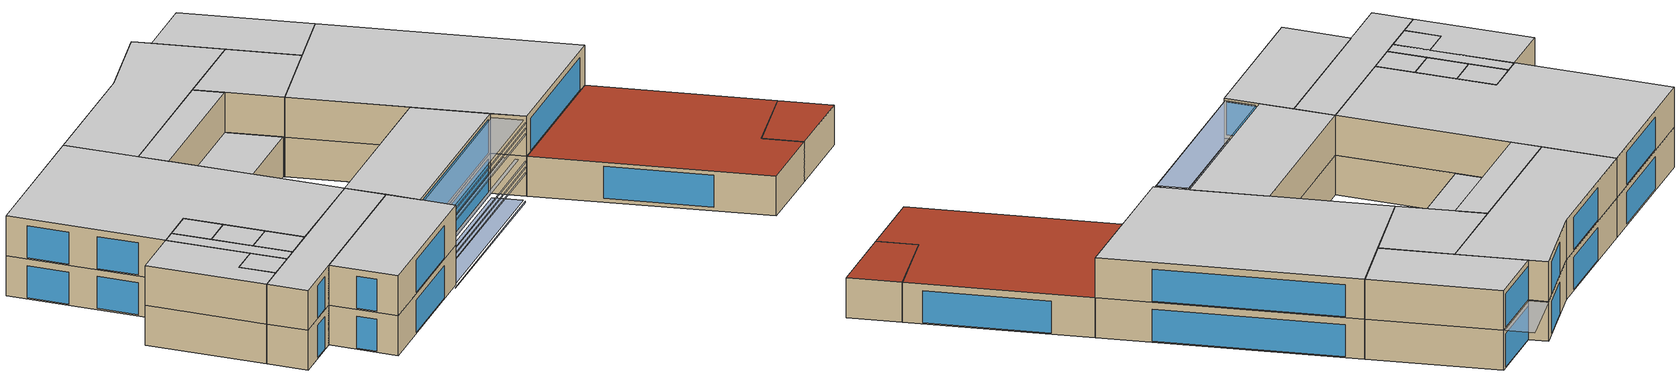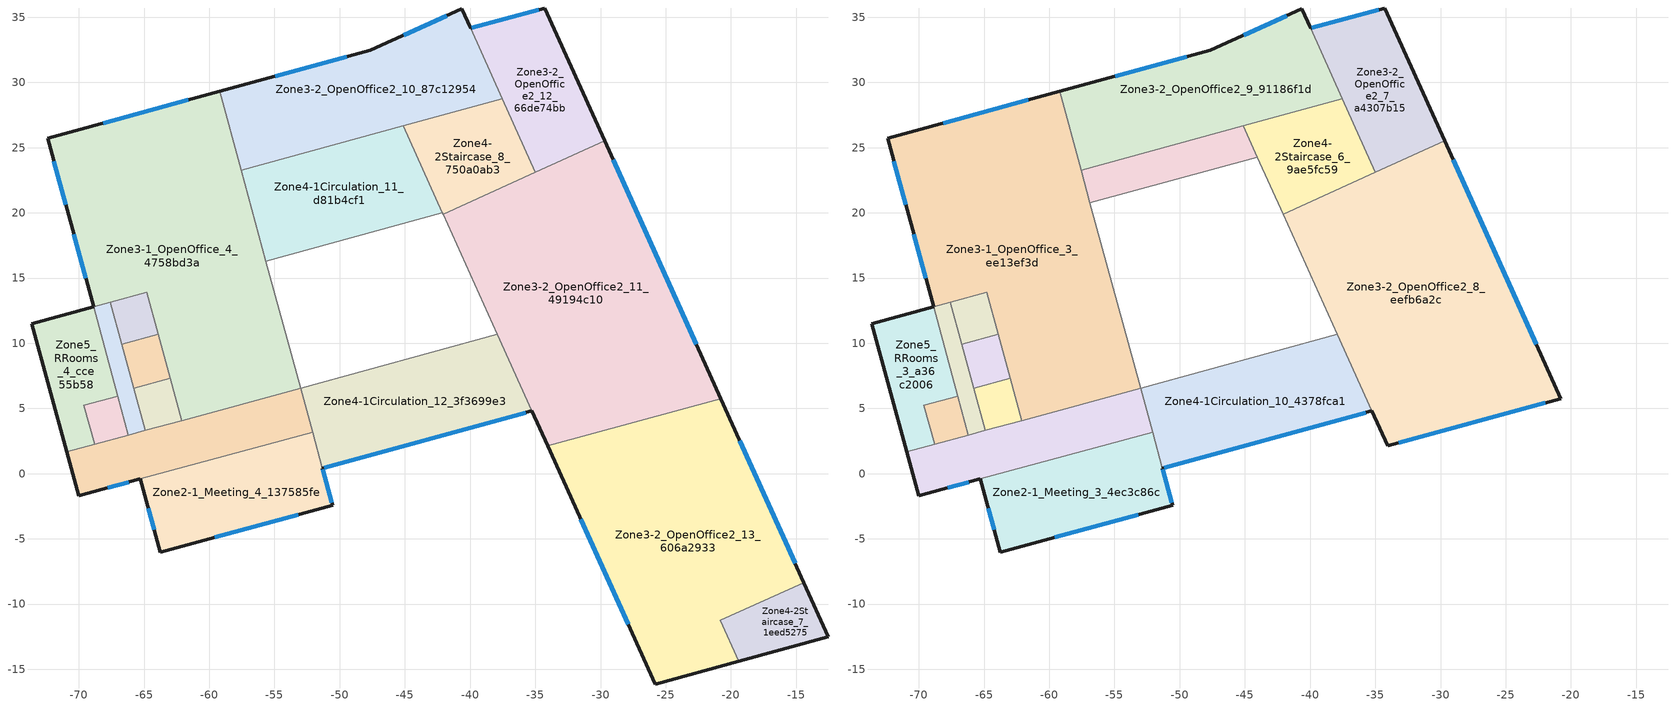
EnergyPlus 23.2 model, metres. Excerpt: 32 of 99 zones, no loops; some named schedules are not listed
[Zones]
Zone2-1_Meeting_12_11eac528
 floor to Zone2-1_Meeting_17_2f435d1c (Generic Interior Floor): -62.99,7.3 -62.11,4.08 -64.89,3.32 -65.77,6.54 z11.5
 wall to Zone7Shaft_3_0f0379c0 (Generic Interior Wall): -65.77,6.54 -64.89,3.32 z11.5:15
 wall to Zone4-1Circulation_13_9398a92f (Generic Interior Wall): -64.89,3.32 -62.11,4.08 z11.5:15
 wall to Zone3-1_OpenOffice_4_4758bd3a (Generic Interior Wall): -62.11,4.08 -62.99,7.3 z11.5:15
 wall to Zone2-1_Meeting_13_602f1bb6 (Generic Interior Wall): -62.99,7.3 -65.77,6.54 z11.5:15
Zone2-1_Meeting_13_602f1bb6
 floor to Zone2-1_Meeting_16_c299a8ed (Generic Interior Floor): -63.91,10.68 -62.99,7.3 -65.77,6.54 -66.69,9.92 z11.5
 wall to Zone7Shaft_3_0f0379c0 (Generic Interior Wall): -66.69,9.92 -65.77,6.54 z11.5:15
 wall to Zone3-1_OpenOffice_4_4758bd3a (Generic Interior Wall): -62.99,7.3 -63.91,10.68 z11.5:15
 wall to Zone2-1_Meeting_14_e0a178f6 (Generic Interior Wall): -63.91,10.68 -66.69,9.92 z11.5:15
Zone2-1_Meeting_14_e0a178f6
 floor to Zone2-1_Meeting_15_8704d9a2 (Generic Interior Floor): -64.79,13.9 -63.91,10.68 -66.69,9.92 -67.57,13.14 z11.5
 wall to Zone7Shaft_3_0f0379c0 (Generic Interior Wall): -67.57,13.14 -66.69,9.92 z11.5:15
 wall to Zone3-1_OpenOffice_4_4758bd3a (Generic Interior Wall): -63.91,10.68 -64.79,13.9 -67.57,13.14 z11.5:15
Zone2-1_Meeting_4_137585fe
 floor to Zone2-1_Meeting_5_8878eaac (Generic Interior Floor): -52.08,3.19 -50.55,-2.42 -63.74,-6.02 -65.27,-0.41 z11.5
 wall outside (Ext_W): -65.27,-0.41 -63.74,-6.02 -50.55,-2.42 -51.32,0.43 z11.5:15
 wall to Zone4-1Circulation_13_9398a92f (Generic Interior Wall): -52.08,3.19 -65.27,-0.41 z11.5:15
 wall to Zone4-1Circulation_12_3f3699e3 (Generic Interior Wall): -51.32,0.43 -52.08,3.19 z11.5:15
 window (U 0.29 SHGC 0.4 Simple Glazing Window): -59.58,-4.89 -53.17,-3.14 / -64.66,-2.65 -64.21,-4.29 z11.6:14.4; -50.6,-2.23 -51.3,0.34 z11.8:14.7
Zone3-1_OpenOffice_4_4758bd3a
 floor to Zone3-1_OpenOffice_5_e5de979f (Generic Interior Floor): -59.21,29.3 -53,6.56 -62.11,4.08 -64.79,13.9 -68.87,12.79 -72.4,25.7 z11.5
 wall outside (Ext_W): -59.21,29.3 -72.4,25.7 -68.87,12.79 z11.5:15
 wall to Zone7Shaft_3_0f0379c0 (Generic Interior Wall): -68.87,12.79 -67.57,13.14 z11.5:15
 wall to Zone4-1Circulation_13_9398a92f (Generic Interior Wall): -62.11,4.08 -53,6.56 z11.5:15
 wall to Zone1-1_Atrium_c54b7226 (Generic Interior Wall): -53,6.56 -55.66,16.3 z11.5:15
 wall to Zone4-1Circulation_11_d81b4cf1 (Generic Interior Wall): -55.66,16.3 -57.56,23.27 z11.5:15
 wall to Zone3-2_OpenOffice2_10_87c12954 (Generic Interior Wall): -57.56,23.27 -59.21,29.3 z11.5:15
 window (U 0.29 SHGC 0.4 Simple Glazing Window): -70.39,18.34 -69.48,14.99 / -71.93,23.97 -71.01,20.62 / -61.59,28.65 -68.14,26.86 z11.6:14.4
Zone3-2_OpenOffice2_10_87c12954
 floor to Zone3-2_OpenOffice2_17_81140613 (Generic Interior Floor): -40.62,35.63 -37.53,28.73 -57.56,23.27 -59.21,29.3 -47.65,32.46 z11.5
 wall outside (Ext_W): -39.96,34.15 -40.62,35.63 -47.65,32.46 -59.21,29.3 z11.5:15
 wall to Zone4-2Staircase_8_750a0ab3 (Generic Interior Wall): -45.14,26.66 -37.53,28.73 z11.5:15
 wall to Zone4-1Circulation_11_d81b4cf1 (Generic Interior Wall): -57.56,23.27 -45.14,26.66 z11.5:15
 wall to Zone3-2_OpenOffice2_12_66de74bb (Generic Interior Wall): -37.53,28.73 -39.96,34.15 z11.5:15
 window (U 0.29 SHGC 0.4 Simple Glazing Window): -49.44,31.97 -54.95,30.46 / -41.8,35.1 -45.08,33.62 z11.6:14.4
Zone3-2_OpenOffice2_11_49194c10
 floor to Zone3-2_OpenOffice2_16_15861344 (Generic Interior Floor): -29.7,25.53 -20.78,5.76 -34.06,2.14 -42.07,19.88 z11.5
 wall outside (Ext_W): -20.78,5.76 -29.7,25.53 / -35.27,4.82 -34.06,2.14 z11.5:15
 wall to Zone4-2Staircase_8_750a0ab3 (Generic Interior Wall): -35.01,23.11 -42.07,19.88 z11.5:15
 wall to Zone4-1Circulation_12_3f3699e3 (Generic Interior Wall): -37.92,10.68 -35.27,4.82 z11.5:15
 wall to Zone3-2_OpenOffice2_13_606a2933 (Generic Interior Wall): -34.06,2.14 -20.78,5.76 z11.5:15
 wall to Zone3-2_OpenOffice2_12_66de74bb (Generic Interior Wall): -29.7,25.53 -35.01,23.11 z11.5:15
 wall to Zone1-1_Atrium_c54b7226 (Generic Interior Wall): -42.07,19.88 -37.92,10.68 z11.5:15
 window (U 0.29 SHGC 0.4 Simple Glazing Window): -22.67,9.93 -29.04,24.07 z11.6:14.4
Zone3-2_OpenOffice2_12_66de74bb
 floor to Zone3-2_OpenOffice2_15_cd249c4f (Generic Interior Floor): -34.28,35.7 -29.7,25.53 -35.01,23.11 -39.96,34.15 z11.5
 wall outside (Ext_W): -29.7,25.53 -34.28,35.7 -39.96,34.15 z11.5:15
 wall to Zone4-2Staircase_8_750a0ab3 (Generic Interior Wall): -37.53,28.73 -35.01,23.11 z11.5:15
 window (U 0.29 SHGC 0.4 Simple Glazing Window): -34.73,35.58 -39.87,34.18 z11.6:14.5
Zone3-2_OpenOffice2_13_606a2933
 floor to Zone3-2_OpenOffice2_14_226cd244 (Generic Interior Floor): -20.78,5.76 -14.42,-8.37 -20.82,-11.25 -19.41,-14.38 -25.8,-16.13 -34.06,2.14 z11.5
 wall outside (Ext_W): -14.42,-8.37 -20.78,5.76 / -34.06,2.14 -25.8,-16.13 -19.41,-14.38 z11.5:15
 wall to Zone4-2Staircase_7_1eed5275 (Generic Interior Wall): -19.41,-14.38 -20.82,-11.25 -14.42,-8.37 z11.5:15
 window (U 0.29 SHGC 0.4 Simple Glazing Window): -15.08,-6.89 -19.32,2.52 z11.6:14.4; -31.51,-3.5 -27.87,-11.55 z11.85:14.65
 roof outside (Ext_R): -34.06,2.14 -25.8,-16.13 -19.41,-14.38 -20.82,-11.25 -14.42,-8.37 -20.78,5.76 z15
Zone4-1Circulation_11_d81b4cf1
 floor to Zone4-1Circulation_16_b3b6f8e8 (Generic Interior Floor): -45.14,26.66 -42.12,19.99 -55.66,16.3 -57.56,23.27 z11.5
 wall to Zone4-2Staircase_8_750a0ab3 (Generic Interior Wall): -42.12,19.99 -45.14,26.66 z11.5:15
 wall to Zone1-1_Atrium_c54b7226 (Generic Interior Wall): -55.66,16.3 -42.12,19.99 z11.5:15
 ceiling to Zone1-1_Atrium_c54b7226 (Generic Interior Ceiling): -56.88,20.77 -55.66,16.3 -42.12,19.99 -44.06,24.27 z15
Zone4-1Circulation_12_3f3699e3
 floor to Zone4-1Circulation_15_98cc804c (Generic Interior Floor): -37.92,10.68 -35.27,4.82 -51.32,0.43 -53,6.56 z11.5
 wall outside (Ext_W): -51.32,0.43 -35.27,4.82 z11.5:15
 wall to Zone4-1Circulation_13_9398a92f (Generic Interior Wall): -53,6.56 -52.08,3.19 z11.5:15
 wall to Zone1-1_Atrium_c54b7226 (Generic Interior Wall): -37.92,10.68 -53,6.56 z11.5:15
 window (U 0.29 SHGC 0.4 Simple Glazing Window): -51.18,0.47 -35.75,4.69 z11.8:14.7
Zone4-1Circulation_13_9398a92f
 floor to Zone4-1Circulation_14_fdd5790c (Generic Interior Floor): -53,6.56 -52.08,3.19 -70,-1.7 -70.92,1.67 z11.5
 wall outside (Ext_W): -70.92,1.67 -70,-1.7 -65.27,-0.41 z11.5:15
 wall to Zone8_VRF_3_1b45bc9e (Generic Interior Wall): -66.19,2.96 -68.8,2.25 z11.5:15
 wall to Zone7Shaft_3_0f0379c0 (Generic Interior Wall): -64.89,3.32 -66.19,2.96 z11.5:15
 wall to Zone5_RRooms_4_cce55b58 (Generic Interior Wall): -68.8,2.25 -70.92,1.67 z11.5:15
 window (U 0.29 SHGC 0.4 Simple Glazing Window): -67.8,-1.1 -66.16,-0.65 z11.6:14.4
Zone4-2Staircase_7_1eed5275
 floor to Zone4-2Staircase_10_9abb21ee (Generic Interior Floor): -14.42,-8.37 -12.55,-12.51 -19.41,-14.38 -20.82,-11.25 z11.5
 wall outside (Ext_W): -19.41,-14.38 -12.55,-12.51 -14.42,-8.37 z11.5:15
 roof outside (Ext_R): -20.82,-11.25 -19.41,-14.38 -12.55,-12.51 -14.42,-8.37 z15
Zone4-2Staircase_8_750a0ab3
 floor to Zone4-2Staircase_9_0d47ad28 (Generic Interior Floor): -37.53,28.73 -35.01,23.11 -42.07,19.88 -45.14,26.66 z11.5
 wall to Zone1-1_Atrium_c54b7226 (Generic Interior Wall): -42.12,19.99 -42.07,19.88 z11.5:15
Zone5_RRooms_4_cce55b58
 floor to Zone5_RRooms_5_b2661899 (Generic Interior Floor): -68.87,12.79 -67.01,5.95 -69.61,5.24 -68.8,2.25 -70.92,1.67 -73.6,11.5 z11.5
 wall outside (Ext_W): -68.87,12.79 -73.6,11.5 -70.92,1.67 z11.5:15
 wall to Zone8_VRF_3_1b45bc9e (Generic Interior Wall): -68.8,2.25 -69.61,5.24 -67.01,5.95 z11.5:15
 wall to Zone7Shaft_3_0f0379c0 (Generic Interior Wall): -67.01,5.95 -68.87,12.79 z11.5:15
Zone7Shaft_3_0f0379c0
 floor to Zone7Shaft_4_ae9415b3 (Generic Interior Floor): -67.57,13.14 -64.89,3.32 -66.19,2.96 -68.87,12.79 z11.5
 wall to Zone8_VRF_3_1b45bc9e (Generic Interior Wall): -67.01,5.95 -66.19,2.96 z11.5:15
Zone8_VRF_3_1b45bc9e
 floor to Zone8_VRF_4_81a55441 (Generic Interior Floor): -67.01,5.95 -66.19,2.96 -68.8,2.25 -69.61,5.24 z11.5
Zone2-1_Meeting_10_62fdea12
 floor to Zone2-1_Meeting_13_602f1bb6 (Generic Interior Floor): -63.91,10.68 -62.99,7.3 -65.77,6.54 -66.69,9.92 z15
 wall to Zone7Shaft_2_20b42dd2 (Generic Interior Wall): -66.69,9.92 -65.77,6.54 z15:18.5
 wall to Zone3-1_OpenOffice_3_ee13ef3d (Generic Interior Wall): -62.99,7.3 -63.91,10.68 z15:18.5
 wall to Zone2-1_Meeting_11_4eada07b (Generic Interior Wall): -65.77,6.54 -62.99,7.3 z15:18.5
 wall to Zone2-1_Meeting_9_f5da9150 (Generic Interior Wall): -63.91,10.68 -66.69,9.92 z15:18.5
 ceiling to Zone2-1_Meeting_7_fc00ce80 (Generic Interior Ceiling): -66.69,9.92 -65.77,6.54 -62.99,7.3 -63.91,10.68 z18.5
Zone2-1_Meeting_11_4eada07b
 floor to Zone2-1_Meeting_12_11eac528 (Generic Interior Floor): -62.99,7.3 -62.11,4.08 -64.89,3.32 -65.77,6.54 z15
 wall to Zone7Shaft_2_20b42dd2 (Generic Interior Wall): -65.77,6.54 -64.89,3.32 z15:18.5
 wall to Zone4-1Circulation_9_a3df37cf (Generic Interior Wall): -64.89,3.32 -62.11,4.08 z15:18.5
 wall to Zone3-1_OpenOffice_3_ee13ef3d (Generic Interior Wall): -62.11,4.08 -62.99,7.3 z15:18.5
 ceiling to Zone2-1_Meeting_6_1a28b3da (Generic Interior Ceiling): -65.77,6.54 -64.89,3.32 -62.11,4.08 -62.99,7.3 z18.5
Zone2-1_Meeting_3_4ec3c86c
 floor to Zone2-1_Meeting_4_137585fe (Generic Interior Floor): -52.08,3.19 -50.55,-2.42 -63.74,-6.02 -65.27,-0.41 z15
 wall outside (Ext_W): -65.27,-0.41 -63.74,-6.02 -50.55,-2.42 -51.32,0.43 z15:18.5
 wall to Zone4-1Circulation_10_4378fca1 (Generic Interior Wall): -51.32,0.43 -52.08,3.19 z15:18.5
 wall to Zone4-1Circulation_9_a3df37cf (Generic Interior Wall): -52.08,3.19 -65.27,-0.41 z15:18.5
 window (U 0.29 SHGC 0.4 Simple Glazing Window): -59.58,-4.89 -53.17,-3.14 / -64.66,-2.65 -64.21,-4.29 z15.1:17.9; -50.6,-2.23 -51.3,0.34 z15.3:18.2
 ceiling to Zone2-1_Meeting_2_e62077d3 (Generic Interior Ceiling): -65.27,-0.41 -63.74,-6.02 -50.55,-2.42 -52.08,3.19 z18.5
Zone2-1_Meeting_9_f5da9150
 floor to Zone2-1_Meeting_14_e0a178f6 (Generic Interior Floor): -64.79,13.9 -63.91,10.68 -66.69,9.92 -67.57,13.14 z15
 wall to Zone7Shaft_2_20b42dd2 (Generic Interior Wall): -67.57,13.14 -66.69,9.92 z15:18.5
 wall to Zone3-1_OpenOffice_3_ee13ef3d (Generic Interior Wall): -63.91,10.68 -64.79,13.9 -67.57,13.14 z15:18.5
 ceiling to Zone2-1_Meeting_8_9266dd10 (Generic Interior Ceiling): -67.57,13.14 -66.69,9.92 -63.91,10.68 -64.79,13.9 z18.5
Zone3-1_OpenOffice_3_ee13ef3d
 floor to Zone3-1_OpenOffice_4_4758bd3a (Generic Interior Floor): -59.21,29.3 -53,6.56 -62.11,4.08 -64.79,13.9 -68.87,12.79 -72.4,25.7 z15
 wall outside (Ext_W): -59.21,29.3 -72.4,25.7 -68.87,12.79 z15:18.5
 wall to Zone7Shaft_2_20b42dd2 (Generic Interior Wall): -68.87,12.79 -67.57,13.14 z15:18.5
 wall to Zone4-1Circulation_9_a3df37cf (Generic Interior Wall): -62.11,4.08 -53,6.56 z15:18.5
 wall to Zone1-1_Atrium_c54b7226 (Generic Interior Wall): -53,6.56 -56.88,20.77 z15:18.5
 wall to Zone4-1Circulation_8_57977678 (Generic Interior Wall): -56.88,20.77 -57.56,23.27 z15:18.5
 wall to Zone3-2_OpenOffice2_9_91186f1d (Generic Interior Wall): -57.56,23.27 -59.21,29.3 z15:18.5
 window (U 0.29 SHGC 0.4 Simple Glazing Window): -70.39,18.34 -69.48,14.99 / -71.93,23.97 -71.01,20.62 / -61.59,28.65 -68.14,26.86 z15.1:17.9
 ceiling to Zone3-1_OpenOffice_2_898fe1b7 (Generic Interior Ceiling): -72.4,25.7 -68.87,12.79 -64.79,13.9 -62.11,4.08 -53,6.56 -59.21,29.3 z18.5
Zone3-2_OpenOffice2_7_a4307b15
 floor to Zone3-2_OpenOffice2_12_66de74bb (Generic Interior Floor): -34.28,35.7 -29.7,25.53 -35.01,23.11 -39.96,34.15 z15
 wall outside (Ext_W): -29.7,25.53 -34.28,35.7 -39.96,34.15 z15:18.5
 wall to Zone4-2Staircase_6_9ae5fc59 (Generic Interior Wall): -37.53,28.73 -35.01,23.11 z15:18.5
 wall to Zone3-2_OpenOffice2_9_91186f1d (Generic Interior Wall): -39.96,34.15 -37.53,28.73 z15:18.5
 wall to Zone3-2_OpenOffice2_8_eefb6a2c (Generic Interior Wall): -35.01,23.11 -29.7,25.53 z15:18.5
 window (U 0.29 SHGC 0.4 Simple Glazing Window): -34.73,35.58 -39.87,34.18 z15.1:18
 ceiling to Zone3-2_OpenOffice2_6_40f6cbab (Generic Interior Ceiling): -39.96,34.15 -35.01,23.11 -29.7,25.53 -34.28,35.7 z18.5
Zone3-2_OpenOffice2_8_eefb6a2c
 floor to Zone3-2_OpenOffice2_11_49194c10 (Generic Interior Floor): -29.7,25.53 -20.78,5.76 -34.06,2.14 -42.07,19.88 z15
 wall outside (Ext_W): -35.27,4.82 -34.06,2.14 -20.78,5.76 -29.7,25.53 z15:18.5
 wall to Zone4-2Staircase_6_9ae5fc59 (Generic Interior Wall): -35.01,23.11 -42.07,19.88 z15:18.5
 wall to Zone4-1Circulation_10_4378fca1 (Generic Interior Wall): -37.92,10.68 -35.27,4.82 z15:18.5
 wall to Zone1-1_Atrium_c54b7226 (Generic Interior Wall): -42.07,19.88 -37.92,10.68 z15:18.5
 window (U 0.29 SHGC 0.4 Simple Glazing Window): -22.67,9.93 -29.04,24.07 z15.1:17.9; -33.2,2.37 -21.97,5.44 z15.15:17.95
 ceiling to Zone3-2_OpenOffice2_5_4824157b (Generic Interior Ceiling): -42.07,19.88 -34.06,2.14 -20.78,5.76 -29.7,25.53 z18.5
Zone3-2_OpenOffice2_9_91186f1d
 floor to Zone3-2_OpenOffice2_10_87c12954 (Generic Interior Floor): -40.62,35.63 -37.53,28.73 -57.56,23.27 -59.21,29.3 -47.65,32.46 z15
 wall outside (Ext_W): -39.96,34.15 -40.62,35.63 -47.65,32.46 -59.21,29.3 z15:18.5
 wall to Zone4-2Staircase_6_9ae5fc59 (Generic Interior Wall): -45.14,26.66 -37.53,28.73 z15:18.5
 wall to Zone4-1Circulation_8_57977678 (Generic Interior Wall): -57.56,23.27 -45.14,26.66 z15:18.5
 window (U 0.29 SHGC 0.4 Simple Glazing Window): -49.44,31.97 -54.95,30.46 / -41.8,35.1 -45.08,33.62 z15.1:17.9
 ceiling to Zone3-2_OpenOffice2_4_f176c8c2 (Generic Interior Ceiling): -59.21,29.3 -57.56,23.27 -37.53,28.73 -40.62,35.63 -47.65,32.46 z18.5
Zone4-1Circulation_10_4378fca1
 floor to Zone4-1Circulation_12_3f3699e3 (Generic Interior Floor): -37.92,10.68 -35.27,4.82 -51.32,0.43 -53,6.56 z15
 wall outside (Ext_W): -51.32,0.43 -35.27,4.82 z15:18.5
 wall to Zone4-1Circulation_9_a3df37cf (Generic Interior Wall): -53,6.56 -52.08,3.19 z15:18.5
 wall to Zone1-1_Atrium_c54b7226 (Generic Interior Wall): -37.92,10.68 -53,6.56 z15:18.5
 window (U 0.29 SHGC 0.4 Simple Glazing Window): -51.18,0.47 -35.75,4.69 z15.3:18.2
 ceiling to Zone4-1Circulation_6_bbb9e78d (Generic Interior Ceiling): -53,6.56 -51.32,0.43 -35.27,4.82 -37.92,10.68 z18.5
Zone4-1Circulation_8_57977678
 floor to Zone4-1Circulation_11_d81b4cf1 (Generic Interior Floor): -45.14,26.66 -44.06,24.27 -56.88,20.77 -57.56,23.27 z15
 wall to Zone4-2Staircase_6_9ae5fc59 (Generic Interior Wall): -44.06,24.27 -45.14,26.66 z15:18.5
 wall to Zone1-1_Atrium_c54b7226 (Generic Interior Wall): -56.88,20.77 -44.06,24.27 z15:18.5
 ceiling to Zone1-1_Atrium_c54b7226 (Generic Interior Ceiling): -57.56,23.27 -56.88,20.77 -44.06,24.27 -45.14,26.66 z18.5
Zone4-1Circulation_9_a3df37cf
 floor to Zone4-1Circulation_13_9398a92f (Generic Interior Floor): -53,6.56 -52.08,3.19 -70,-1.7 -70.92,1.67 z15
 wall outside (Ext_W): -70.92,1.67 -70,-1.7 -65.27,-0.41 z15:18.5
 wall to Zone8_VRF_2_9e0a9847 (Generic Interior Wall): -66.19,2.96 -68.8,2.25 z15:18.5
 wall to Zone7Shaft_2_20b42dd2 (Generic Interior Wall): -64.89,3.32 -66.19,2.96 z15:18.5
 wall to Zone5_RRooms_3_a36c2006 (Generic Interior Wall): -68.8,2.25 -70.92,1.67 z15:18.5
 window (U 0.29 SHGC 0.4 Simple Glazing Window): -67.8,-1.1 -66.16,-0.65 z15.1:17.9
 ceiling to Zone4-1Circulation_7_eedeb9e3 (Generic Interior Ceiling): -70.92,1.67 -70,-1.7 -52.08,3.19 -53,6.56 z18.5
Zone4-2Staircase_6_9ae5fc59
 floor to Zone4-2Staircase_8_750a0ab3 (Generic Interior Floor): -37.53,28.73 -35.01,23.11 -42.07,19.88 -45.14,26.66 z15
 wall to Zone1-1_Atrium_c54b7226 (Generic Interior Wall): -44.06,24.27 -42.07,19.88 z15:18.5
 ceiling to Zone4-2Staircase_5_4ce839d5 (Generic Interior Ceiling): -45.14,26.66 -42.07,19.88 -35.01,23.11 -37.53,28.73 z18.5
Zone5_RRooms_3_a36c2006
 floor to Zone5_RRooms_4_cce55b58 (Generic Interior Floor): -68.87,12.79 -67.01,5.95 -69.61,5.24 -68.8,2.25 -70.92,1.67 -73.6,11.5 z15
 wall outside (Ext_W): -68.87,12.79 -73.6,11.5 -70.92,1.67 z15:18.5
 wall to Zone8_VRF_2_9e0a9847 (Generic Interior Wall): -68.8,2.25 -69.61,5.24 -67.01,5.95 z15:18.5
 wall to Zone7Shaft_2_20b42dd2 (Generic Interior Wall): -67.01,5.95 -68.87,12.79 z15:18.5
 ceiling to Zone5_RRooms_2_6c3f0e88 (Generic Interior Ceiling): -73.6,11.5 -70.92,1.67 -68.8,2.25 -69.61,5.24 -67.01,5.95 -68.87,12.79 z18.5
Zone7Shaft_2_20b42dd2
 floor to Zone7Shaft_3_0f0379c0 (Generic Interior Floor): -67.57,13.14 -64.89,3.32 -66.19,2.96 -68.87,12.79 z15
 wall to Zone8_VRF_2_9e0a9847 (Generic Interior Wall): -67.01,5.95 -66.19,2.96 z15:18.5
 ceiling to Zone7Shaft_1_be3cf1c7 (Generic Interior Ceiling): -68.87,12.79 -66.19,2.96 -64.89,3.32 -67.57,13.14 z18.5
Zone8_VRF_2_9e0a9847
 floor to Zone8_VRF_3_1b45bc9e (Generic Interior Floor): -67.01,5.95 -66.19,2.96 -68.8,2.25 -69.61,5.24 z15
 ceiling to Zone8_VRF_1_1ac1955c (Generic Interior Ceiling): -69.61,5.24 -68.8,2.25 -66.19,2.96 -67.01,5.95 z18.5
shading: -50.55,-2.41,13.79 -50.55,-2.4,13.68 -34.55,1.97,13.68 -34.55,1.95,13.79; -50.55,-2.41,11.29 -50.55,-2.4,11.18 -34.55,1.97,11.18 -34.55,1.95,11.29; -40.62,35.63 -39.96,34.15 -34.28,35.7 -35.33,37.98 z15; -35.6,4.48 -35.54,4.24 -51.2,-0.04 -51.26,0.2 z15.01; -50.55,-2.41,18.21 -50.55,-2.39,18.1 -34.55,1.97,18.1 -34.55,1.96,18.21; -51.25,0.18 -50.59,-2.26 -34.59,2.11 -35.63,4.44 z11.37; -50.55,-2.41,17.21 -50.55,-2.39,17.1 -34.55,1.97,17.1 -34.55,1.96,17.21; -50.55,-2.41,17.71 -50.55,-2.39,17.6 -34.55,1.97,17.6 -34.55,1.96,17.71; -51.25,0.18 -50.59,-2.26 -34.59,2.11 -35.63,4.44 z18.37; -50.55,-2.41,14.29 -50.55,-2.4,14.18 -34.55,1.97,14.18 -34.55,1.95,14.29; -35.08,2.55 -35.01,2.31 -50.67,-1.97 -50.74,-1.73 z15.01; -35.34,3.51 -35.27,3.27 -50.93,-1 -51,-0.76 z15.01; -50.55,-2.41,14.79 -50.55,-2.4,14.68 -34.55,1.97,14.68 -34.55,1.95,14.79
[Building]
HVACDetailed-NV: North Axis {deg}=0; Terrain=City; Solar Distribution=FullExteriorWithReflections
[Site:GroundTemperature:BuildingSurface]
7.5, 7.5, 7.5, 7.5, 7.5, 7.5, 7.5, 7.5, 7.5, 7.5, 7.5, 7.5
[Site:Location]
Site 1: Latitude {deg}=0; Longitude {deg}=0; Time Zone {hr}=0; Elevation {m}=0
[Site:WaterMainsTemperature]
Calculation Method=CorrelationFromWeatherFile
[SizingPeriod:DesignDay] Month=7; Day of Month=21; Day Type=SummerDesignDay; Dry-Bulb Temperature Range Modifier Type=DefaultMultipliers; Barometric Pressure {Pa}=100832; Wind Speed {m/s}=4.8; Wind Direction {deg}=260; Rain Indicator=No; Snow Indicator=No; Daylight Saving Time Indicator=No; Solar Model Indicator=ASHRAETau2017; Begin Environment Reset Mode=FullResetAtBeginEnvironment
Name | Maximum Dry-Bulb Temperature {C} | Daily Dry-Bulb Temperature Range {deltaC} | Humidity Condition Type | Wetbulb or DewPoint at Maximum Dry-Bulb {C} | Enthalpy at Maximum Dry-Bulb {J/kg}
Edinburgh.AP Ann Clg .4% Condns DB=>MWB | 22.2 | 10.9 | Wetbulb | 16.8
Edinburgh.AP Ann Clg .4% Condns DP=>MDB | 19.2 | 8.1 | Dewpoint | 16.5
Edinburgh.AP Ann Clg .4% Condns Enth=>MDB | 21.1 | 8.1 | Enthalpy |  | 50300
Edinburgh.AP Ann Clg .4% Condns WB=>MDB | 20.9 | 9.3 | Wetbulb | 17.8
[Material] Thermal Absorptance=0.9
Name | Roughness | Thickness {m} | Conductivity {W/m-K} | Density {kg/m3} | Specific Heat {J/kg-K} | Solar Absorptance | Visible Absorptance
Generic Acoustic Tile | MediumSmooth | 0.02 | 0.06 | 368 | 590 | 0.2 | 0.2
Generic Ceiling Air Gap | Smooth | 0.1 | 0.556 | 1.28 | 1000 | 0.7 | 0.7
Generic Gypsum Board | MediumSmooth | 0.0127 | 0.16 | 800 | 1090 | 0.5 | 0.5
Generic LW Concrete | MediumRough | 0.1 | 0.53 | 1280 | 840 | 0.8 | 0.8
Generic Wall Air Gap | Smooth | 0.1 | 0.667 | 1.28 | 1000 | 0.7 | 0.7
[Material:NoMass] Roughness=MediumRough; Thermal Absorptance=0.9; Solar Absorptance=0.7; Visible Absorptance=0.7
Name | Thermal Resistance {m2-K/W}
MaterialExt_R | 7.54231
MaterialExt_W | 6.51667
[WindowMaterial:SimpleGlazingSystem]
U 0.29 SHGC 0.4 Simple Glazing: U-Factor {W/m2-K}=1.64662; Solar Heat Gain Coefficient=0.4; Visible Transmittance=0.6
[Construction]
Ext_R: MaterialExt_R
Ext_W: MaterialExt_W
Generic Interior Ceiling: Generic LW Concrete, Generic Ceiling Air Gap, Generic Acoustic Tile
Generic Interior Floor: Generic Acoustic Tile, Generic Ceiling Air Gap, Generic LW Concrete
Generic Interior Wall: Generic Gypsum Board, Generic Wall Air Gap, Generic Gypsum Board
U 0.29 SHGC 0.4 Simple Glazing Window: U 0.29 SHGC 0.4 Simple Glazing
[Zone] Multiplier=1; Ceiling Height {m}=3.5; Part of Total Floor Area=Yes
Name | Volume {m3}
Zone2-1_Meeting_10_62fdea12; Zone2-1_Meeting_13_602f1bb6 | 35.2952
Zone2-1_Meeting_11_4eada07b; Zone2-1_Meeting_12_11eac528; Zone2-1_Meeting_14_e0a178f6; Zone2-1_Meeting_9_f5da9150 | 33.7069
Zone2-1_Meeting_3_4ec3c86c; Zone2-1_Meeting_4_137585fe | 278.6
Zone3-1_OpenOffice_3_ee13ef3d; Zone3-1_OpenOffice_4_4758bd3a | 977.499
Zone3-2_OpenOffice2_10_87c12954; Zone3-2_OpenOffice2_9_91186f1d | 460.475
Zone3-2_OpenOffice2_11_49194c10; Zone3-2_OpenOffice2_8_eefb6a2c | 979.215
Zone3-2_OpenOffice2_12_66de74bb; Zone3-2_OpenOffice2_7_a4307b15 | 237.256
Zone3-2_OpenOffice2_13_606a2933 | 854.349
Zone4-1Circulation_10_4378fca1; Zone4-1Circulation_12_3f3699e3 | 358.906
Zone4-1Circulation_11_d81b4cf1 | 340.252
Zone4-1Circulation_13_9398a92f; Zone4-1Circulation_9_a3df37cf | 227.03
Zone4-1Circulation_8_57977678 | 118.479
Zone4-2Staircase_6_9ae5fc59; Zone4-2Staircase_8_750a0ab3 | 185.158
Zone4-2Staircase_7_1eed5275 | 98.004
Zone5_RRooms_3_a36c2006; Zone5_RRooms_4_cce55b58 | 145.341
Zone7Shaft_2_20b42dd2; Zone7Shaft_3_0f0379c0 | 48.1241
Zone8_VRF_2_9e0a9847; Zone8_VRF_3_1b45bc9e | 29.278
[Space]
Name | Zone | Space Type
Zone2-1_Meeting_10_62fdea12_Space | Zone2-1_Meeting_10_62fdea12 | 2-1_meeting_br_
Zone2-1_Meeting_11_4eada07b_Space | Zone2-1_Meeting_11_4eada07b | 2-1_meeting_br_
Zone2-1_Meeting_12_11eac528_Space | Zone2-1_Meeting_12_11eac528 | 2-1_meeting_br_
Zone2-1_Meeting_13_602f1bb6_Space | Zone2-1_Meeting_13_602f1bb6 | 2-1_meeting_br_
Zone2-1_Meeting_14_e0a178f6_Space | Zone2-1_Meeting_14_e0a178f6 | 2-1_meeting_br_
Zone2-1_Meeting_3_4ec3c86c_Space | Zone2-1_Meeting_3_4ec3c86c | 2-1_meeting_br_
Zone2-1_Meeting_4_137585fe_Space | Zone2-1_Meeting_4_137585fe | 2-1_meeting_br_
Zone2-1_Meeting_9_f5da9150_Space | Zone2-1_Meeting_9_f5da9150 | 2-1_meeting_br_
Zone3-1_OpenOffice_3_ee13ef3d_Space | Zone3-1_OpenOffice_3_ee13ef3d | 3-1_openoffice_br_
Zone3-1_OpenOffice_4_4758bd3a_Space | Zone3-1_OpenOffice_4_4758bd3a | 3-1_openoffice_br_
Zone3-2_OpenOffice2_10_87c12954_Space | Zone3-2_OpenOffice2_10_87c12954 | 3-2_openoffice2_br_
Zone3-2_OpenOffice2_11_49194c10_Space | Zone3-2_OpenOffice2_11_49194c10 | 3-2_openoffice2_br_
Zone3-2_OpenOffice2_12_66de74bb_Space | Zone3-2_OpenOffice2_12_66de74bb | 3-2_openoffice2_br_
Zone3-2_OpenOffice2_13_606a2933_Space | Zone3-2_OpenOffice2_13_606a2933 | 3-2_openoffice2_br_
Zone3-2_OpenOffice2_7_a4307b15_Space | Zone3-2_OpenOffice2_7_a4307b15 | 3-2_openoffice2_br_
Zone3-2_OpenOffice2_8_eefb6a2c_Space | Zone3-2_OpenOffice2_8_eefb6a2c | 3-2_openoffice2_br_
Zone3-2_OpenOffice2_9_91186f1d_Space | Zone3-2_OpenOffice2_9_91186f1d | 3-2_openoffice2_br_
Zone4-1Circulation_10_4378fca1_Space | Zone4-1Circulation_10_4378fca1 | 4-1_circulation_br_
Zone4-1Circulation_11_d81b4cf1_Space | Zone4-1Circulation_11_d81b4cf1 | 4-1_circulation_br_
Zone4-1Circulation_12_3f3699e3_Space | Zone4-1Circulation_12_3f3699e3 | 4-1_circulation_br_
Zone4-1Circulation_13_9398a92f_Space | Zone4-1Circulation_13_9398a92f | 4-1_circulation_br_
Zone4-1Circulation_8_57977678_Space | Zone4-1Circulation_8_57977678 | 4-1_circulation_br_
Zone4-1Circulation_9_a3df37cf_Space | Zone4-1Circulation_9_a3df37cf | 4-1_circulation_br_
Zone4-2Staircase_6_9ae5fc59_Space | Zone4-2Staircase_6_9ae5fc59 | 4-2_staircase_br_
Zone4-2Staircase_7_1eed5275_Space | Zone4-2Staircase_7_1eed5275 | 4-2_staircase_br_
Zone4-2Staircase_8_750a0ab3_Space | Zone4-2Staircase_8_750a0ab3 | 4-2_staircase_br_
Zone5_RRooms_3_a36c2006_Space | Zone5_RRooms_3_a36c2006 | 5_rrooms_br_
Zone5_RRooms_4_cce55b58_Space | Zone5_RRooms_4_cce55b58 | 5_rrooms_br_
Zone7Shaft_2_20b42dd2_Space | Zone7Shaft_2_20b42dd2 | 7_shaft_br_
Zone7Shaft_3_0f0379c0_Space | Zone7Shaft_3_0f0379c0 | 7_shaft_br_
Zone8_VRF_2_9e0a9847_Space | Zone8_VRF_2_9e0a9847 | 8_vrf_br_
Zone8_VRF_3_1b45bc9e_Space | Zone8_VRF_3_1b45bc9e | 8_vrf_br_
[SpaceList]
2-1_meeting_br_: Zone2-1_Meeting_17_2f435d1c_Space, Zone2-1_Meeting_10_62fdea12_Space, Zone2-1_Meeting_2_e62077d3_Space, Zone2-1_Meeting_20_9a39bdd6_Space, Zone2-1_Meeting_11_4eada07b_Space, Zone2-1_Meeting_5_8878eaac_Space, Zone2-1_Meeting_16_c299a8ed_Space, Zone2-1_Meeting_1_f0a1363e_Space, Zone2-1_Meeting_3_4ec3c86c_Space, Zone2-1_Meeting_4_137585fe_Space, Zone2-1_Meeting_6_1a28b3da_Space, Zone2-1_Meeting_7_fc00ce80_Space, Zone2-1_Meeting_8_9266dd10_Space, Zone2-1_Meeting_9_f5da9150_Space, Zone2-1_Meeting_12_11eac528_Space, Zone2-1_Meeting_13_602f1bb6_Space, Zone2-1_Meeting_14_e0a178f6_Space, Zone2-1_Meeting_15_8704d9a2_Space, Zone2-1_Meeting_18_80c2199c_Space, Zone2-1_Meeting_19_61a3d0a2_Space
3-1_openoffice_br_: Zone3-1_OpenOffice_3_ee13ef3d_Space, Zone3-1_OpenOffice_1_926083ab_Space, Zone3-1_OpenOffice_2_898fe1b7_Space, Zone3-1_OpenOffice_4_4758bd3a_Space, Zone3-1_OpenOffice_5_e5de979f_Space
3-2_openoffice2_br_: Zone3-2_OpenOffice2_7_a4307b15_Space, Zone3-2_OpenOffice2_14_226cd244_Space, Zone3-2_OpenOffice2_18_a0fde739_Space, Zone3-2_OpenOffice2_11_49194c10_Space, Zone3-2_OpenOffice2_2_d479fc22_Space, Zone3-2_OpenOffice2_5_4824157b_Space, Zone3-2_OpenOffice2_16_15861344_Space, Zone3-2_OpenOffice2_1_e944c0b3_Space, Zone3-2_OpenOffice2_10_87c12954_Space, Zone3-2_OpenOffice2_3_b0e44f60_Space, Zone3-2_OpenOffice2_4_f176c8c2_Space, Zone3-2_OpenOffice2_6_40f6cbab_Space, Zone3-2_OpenOffice2_8_eefb6a2c_Space, Zone3-2_OpenOffice2_9_91186f1d_Space, Zone3-2_OpenOffice2_12_66de74bb_Space, Zone3-2_OpenOffice2_13_606a2933_Space, Zone3-2_OpenOffice2_15_cd249c4f_Space, Zone3-2_OpenOffice2_17_81140613_Space, Zone3-2_OpenOffice2_19_b5cc54f5_Space
4-1_circulation_br_: Zone4-1Circulation_8_57977678_Space, Zone4-1Circulation_6_bbb9e78d_Space, Zone4-1Circulation_5_18a5f23b_Space, Zone4-1Circulation_3_01046e0f_Space, Zone4-1Circulation_1_8dceb987_Space, Zone4-1Circulation_7_eedeb9e3_Space, Zone4-1Circulation_2_9038cea4_Space, Zone4-1Circulation_4_c8df95e2_Space, Zone4-1Circulation_9_a3df37cf_Space, Zone4-1Circulation_10_4378fca1_Space, Zone4-1Circulation_11_d81b4cf1_Space, Zone4-1Circulation_12_3f3699e3_Space, Zone4-1Circulation_13_9398a92f_Space, Zone4-1Circulation_14_fdd5790c_Space, Zone4-1Circulation_15_98cc804c_Space, Zone4-1Circulation_16_b3b6f8e8_Space
4-2_staircase_br_: Zone4-2Staircase_11_01781ab4_Space, Zone4-2Staircase_1_b56628e5_Space, Zone4-2Staircase_9_0d47ad28_Space, Zone4-2Staircase_2_cdf3fbc2_Space, Zone4-2Staircase_3_4c2ef947_Space, Zone4-2Staircase_4_19a26f6d_Space, Zone4-2Staircase_5_4ce839d5_Space, Zone4-2Staircase_6_9ae5fc59_Space, Zone4-2Staircase_7_1eed5275_Space, Zone4-2Staircase_8_750a0ab3_Space, Zone4-2Staircase_10_9abb21ee_Space
5_rrooms_br_: Zone5_RRooms_1_8bffe408_Space, Zone5_RRooms_3_a36c2006_Space, Zone5_RRooms_4_cce55b58_Space, Zone5_RRooms_2_6c3f0e88_Space, Zone5_RRooms_5_b2661899_Space, Zone5_RRooms_6_dcc4c6b7_Space, Zone5_RRooms_7_c00eda4c_Space
7_shaft_br_: Zone7Shaft_4_ae9415b3_Space, Zone7Shaft_3_0f0379c0_Space, Zone7Shaft_1_be3cf1c7_Space, Zone7Shaft_2_20b42dd2_Space, Zone7Shaft_5_afad7877_Space, Zone7Shaft_6_a72d25ea_Space
8_vrf_br_: Zone8_VRF_2_9e0a9847_Space, Zone8_VRF_4_81a55441_Space, Zone8_VRF_1_1ac1955c_Space, Zone8_VRF_6_430f2bd8_Space, Zone8_VRF_3_1b45bc9e_Space, Zone8_VRF_5_d920f320_Space
[Lights] Design Level Calculation Method=Watts/Area; Return Air Fraction=0; Fraction Radiant=0.32; Fraction Visible=0.25; Fraction Replaceable=1
Name | Zone or ZoneList or Space or SpaceList | Schedule | Watts per Zone Floor Area {W/m2}
lt_2-1_meeting_br_ | 2-1_meeting_br_ | lt_sch_2-1_meeting_br_ | 5.7
lt_3-1_openoffice_br_ | 3-1_openoffice_br_ | lt_sch_3-1_openoffice_br_ | 4.5
lt_3-2_openoffice2_br_ | 3-2_openoffice2_br_ | lt_sch_3-2_openoffice2_br_ | 4.5
lt_4-1_circulation_br_ | 4-1_circulation_br_ | lt_sch_4-1_circulation_br_ | 3
lt_4-2_staircase_br_ | 4-2_staircase_br_ | lt_sch_4-2_staircase_br_ | 3
lt_5_rrooms_br_ | 5_rrooms_br_ | lt_sch_5_rrooms_br_ | 10
lt_7_shaft_br_ | 7_shaft_br_ | lt_sch_7_shaft_br_ | 0
[People] Number of People Calculation Method=People/Area; Fraction Radiant=0.3; Activity Level Schedule=Seated Adult Activity
Name | Zone or ZoneList or Space or SpaceList | Number of People Schedule | People per Floor Area {person/m2}
ppl_2-1_meeting_br_ | 2-1_meeting_br_ | ppl_sch_2-1_meeting_br_ | 0.5
ppl_3-1_openoffice_br_ | 3-1_openoffice_br_ | ppl_sch_3-1_openoffice_br_ | 0.1
ppl_3-2_openoffice2_br_ | 3-2_openoffice2_br_ | ppl_sch_3-2_openoffice2_br_ | 0.1
ppl_4-1_circulation_br_ | 4-1_circulation_br_ | ppl_sch_4-1_circulation_br_ | 0
ppl_4-2_staircase_br_ | 4-2_staircase_br_ | ppl_sch_4-2_staircase_br_ | 0
ppl_5_rrooms_br_ | 5_rrooms_br_ | ppl_sch_5_rrooms_br_ | 0
ppl_7_shaft_br_ | 7_shaft_br_ | ppl_sch_7_shaft_br_ | 0
[ElectricEquipment] Design Level Calculation Method=Watts/Area; Fraction Latent=0; Fraction Radiant=0; Fraction Lost=0
Name | Zone or ZoneList or Space or SpaceList | Schedule | Watts per Zone Floor Area {W/m2}
eq_2-1_meeting_br_ | 2-1_meeting_br_ | eq_sch_2-1_meeting_br_ | 20
eq_3-1_openoffice_br_ | 3-1_openoffice_br_ | eq_sch_3-1_openoffice_br_ | 16
eq_3-2_openoffice2_br_ | 3-2_openoffice2_br_ | eq_sch_3-2_openoffice2_br_ | 16
eq_4-1_circulation_br_ | 4-1_circulation_br_ | eq_sch_4-1_circulation_br_ | 0
eq_4-2_staircase_br_ | 4-2_staircase_br_ | eq_sch_4-2_staircase_br_ | 0
eq_5_rrooms_br_ | 5_rrooms_br_ | eq_sch_5_rrooms_br_ | 0
eq_7_shaft_br_ | 7_shaft_br_ | eq_sch_7_shaft_br_ | 0
[ZoneInfiltration:DesignFlowRate] Schedule=inftr_sch_office-m-c_br_; Design Flow Rate Calculation Method=Flow/ExteriorArea; Flow Rate per Exterior Surface Area {m3/s-m2}=0.0003; Constant Term Coefficient=1; Temperature Term Coefficient=0; Velocity Term Coefficient=0
Name | Zone or ZoneList or Space or SpaceList
inftr_office-m-c_br_ 6 | 2-1_meeting_br_
inftr_office-m-c_br_ 4 | 3-1_openoffice_br_
inftr_office-m-c_br_ 3 | 3-2_openoffice2_br_
inftr_office-m-c_br_ | 4-1_circulation_br_
inftr_office-m-c_br_ 5 | 4-2_staircase_br_
inftr_office-m-c_br_ 9 | 5_rrooms_br_
inftr_office-m-c_br_ 2 | 7_shaft_br_
inftr_office-m-c_br_ 7 | 8_vrf_br_
[Zone equipment]
Zone7Shaft_2_20b42dd2: Zone7Shaft_2_20b42dd2 Ideal Loads Air System
Zone7Shaft_3_0f0379c0: Zone7Shaft_3_0f0379c0 Ideal Loads Air System
[Sizing:Zone] Zone Cooling Design Supply Air Temperature Input Method=SupplyAirTemperature; Zone Cooling Design Supply Air Temperature {C}=14; Zone Cooling Design Supply Air Temperature Difference {deltaC}=11.11; Zone Heating Design Supply Air Temperature Input Method=SupplyAirTemperature; Zone Heating Design Supply Air Temperature {C}=40; Zone Heating Design Supply Air Temperature Difference {deltaC}=11.11; Zone Cooling Design Supply Air Humidity Ratio {kgWater/kgDryAir}=0.0085; Zone Heating Design Supply Air Humidity Ratio {kgWater/kgDryAir}=0.008; Cooling Design Air Flow Method=DesignDay; Cooling Design Air Flow Rate {m3/s}=0; Cooling Minimum Air Flow per Zone Floor Area {m3/s-m2}=0.000762; Cooling Minimum Air Flow {m3/s}=0; Cooling Minimum Air Flow Fraction=0; Heating Design Air Flow Method=DesignDay; Heating Design Air Flow Rate {m3/s}=0; Heating Maximum Air Flow per Zone Floor Area {m3/s-m2}=0.002032; Heating Maximum Air Flow {m3/s}=0.141576; Heating Maximum Air Flow Fraction=0.3; Account for Dedicated Outdoor Air System=No; Zone Load Sizing Method=Sensible Load Only No Latent Load; Zone Latent Cooling Design Supply Air Humidity Ratio Input Method=HumidityRatioDifference; Zone Cooling Design Supply Air Humidity Ratio Difference {kgWater/kgDryAir}=0.005; Zone Latent Heating Design Supply Air Humidity Ratio Input Method=HumidityRatioDifference; Zone Humidification Design Supply Air Humidity Ratio Difference {kgWater/kgDryAir}=0.005
Name | Design Specification Outdoor Air Object
Zone7Shaft_2_20b42dd2 | Zone7Shaft_2_20b42dd2 Zero air DSOA
Zone7Shaft_3_0f0379c0 | Zone7Shaft_3_0f0379c0 Zero air DSOA
[DesignSpecification:OutdoorAir] Outdoor Air Method=Sum; Outdoor Air Flow per Person {m3/s-person}=0; Outdoor Air Flow per Zone Floor Area {m3/s-m2}=0; Outdoor Air Flow per Zone {m3/s}=0; Outdoor Air Flow Air Changes per Hour {1/hr}=0
Zone7Shaft_2_20b42dd2 Zero air DSOA; Zone7Shaft_3_0f0379c0 Zero air DSOA
[Schedule:Day:Interval]
eq_sch_3-1_openoffice_br__Monday_SmrDsn 1; Schedule Day 24; eq_sch_3-2_openoffice2_br__Monday_SmrDsn 1; Schedule Day 36; eq_sch_4-1_circulation_br__Monday_SmrDsn 1; Schedule Day 19; eq_sch_4-2_staircase_br__Monday_SmrDsn 1: No, 07:00, 0.054, 20:00, 1, 24:00, 0.054
eq_sch_3-1_openoffice_br__Monday_SmrDsn_WntrDsn 1; eq_sch_3-1_openoffice_br__Hol 1; eq_sch_3-2_openoffice2_br__Sunday; eq_sch_3-2_openoffice2_br__Monday_SmrDsn_WntrDsn 1; eq_sch_3-2_openoffice2_br__Hol 1; eq_sch_4-1_circulation_br__Sunday; eq_sch_4-1_circulation_br__Monday_SmrDsn_WntrDsn 1; eq_sch_4-1_circulation_br__Hol 1; eq_sch_4-2_staircase_br__Sunday; eq_sch_4-2_staircase_br__Monday_SmrDsn_WntrDsn 1; eq_sch_4-2_staircase_br__Hol 1: No, 24:00, 0.054
lt_sch_3-2_openoffice2_br__Sunday; lt_sch_3-2_openoffice2_br__Monday_SmrDsn_WntrDsn 1; lt_sch_3-2_openoffice2_br__Hol 1; ppl_sch_3-2_openoffice2_br__Sunday; ppl_sch_3-2_openoffice2_br__Monday_SmrDsn_WntrDsn 1; ppl_sch_3-2_openoffice2_br__Hol 1; lt_sch_4-1_circulation_br__Sunday; lt_sch_4-1_circulation_br__Monday_SmrDsn_WntrDsn 1; lt_sch_4-1_circulation_br__Hol 1; ppl_sch_4-1_circulation_br__Sunday; ppl_sch_4-1_circulation_br__Monday_SmrDsn_WntrDsn 1; ppl_sch_4-1_circulation_br__Hol 1; lt_sch_4-2_staircase_br__Sunday; lt_sch_4-2_staircase_br__Monday_SmrDsn_WntrDsn 1; lt_sch_4-2_staircase_br__Hol 1; ppl_sch_4-2_staircase_br__Sunday; ppl_sch_4-2_staircase_br__Monday_SmrDsn_WntrDsn 1; ppl_sch_4-2_staircase_br__Hol 1; lt_sch_5_rrooms_br__Sunday; lt_sch_5_rrooms_br__Monday_SmrDsn_WntrDsn 1; lt_sch_5_rrooms_br__Hol 1; ppl_sch_5_rrooms_br__Sunday; ppl_sch_5_rrooms_br__Monday_SmrDsn_WntrDsn 1; ppl_sch_5_rrooms_br__Hol 1: No, 24:00, 0
Schedule Day 2; lt_sch_3-2_openoffice2_br__Monday_SmrDsn 1; Schedule Day 23; lt_sch_4-1_circulation_br__Monday_SmrDsn 1; Schedule Day 14; lt_sch_4-2_staircase_br__Monday_SmrDsn 1; Schedule Day 28; lt_sch_5_rrooms_br__Monday_SmrDsn 1: No, 07:00, 0, 19:00, 1, 24:00, 0
Schedule Day 21; ppl_sch_3-2_openoffice2_br__Monday_SmrDsn 1; Schedule Day 16; ppl_sch_4-1_circulation_br__Monday_SmrDsn 1; Schedule Day 15; ppl_sch_4-2_staircase_br__Monday_SmrDsn 1; Schedule Day 31; ppl_sch_5_rrooms_br__Monday_SmrDsn 1: No, 07:00, 0, 08:00, 0.25, 09:00, 0.5, 12:00, 1, 14:00, 0.75, 17:00, 1, 18:00, 0.5, 19:00, 0.25, 24:00, 0
eq_sch_5_rrooms_br__Sunday; eq_sch_5_rrooms_br__Monday_SmrDsn_WntrDsn 1; eq_sch_5_rrooms_br__Hol 1: No, 24:00, 0.046
Schedule Day 6; eq_sch_5_rrooms_br__Monday_SmrDsn 1: No, 08:00, 0.046, 18:00, 1, 24:00, 0.046
lt_sch_7_shaft_br__Sunday; lt_sch_7_shaft_br__Monday_SmrDsn_WntrDsn 1; lt_sch_7_shaft_br__Hol 1; ppl_sch_7_shaft_br__Sunday; ppl_sch_7_shaft_br__Monday_SmrDsn_WntrDsn 1; ppl_sch_7_shaft_br__Hol 1; eq_sch_7_shaft_br__Sunday; eq_sch_7_shaft_br__Monday_SmrDsn_WntrDsn 1; eq_sch_7_shaft_br__Hol 1: No, 24:00, 0.025
Schedule Day 18; lt_sch_7_shaft_br__Monday_SmrDsn 1; Schedule Day 35; ppl_sch_7_shaft_br__Monday_SmrDsn 1; Schedule Day 39; eq_sch_7_shaft_br__Monday_SmrDsn 1: No, 04:00, 0.05, 07:00, 0.1, 08:00, 0.2, 09:00, 0.4, 17:00, 0.75, 18:00, 0.4, 19:00, 0.2, 22:00, 0.1, 24:00, 0.05
[Schedule:Week:Daily]
Seated Adult Activity Week Rule - Jan1-Dec31: Seated Adult Activity_Day Schedule, Seated Adult Activity_Day Schedule, Seated Adult Activity_Day Schedule, Seated Adult Activity_Day Schedule, Seated Adult Activity_Day Schedule, Seated Adult Activity_Day Schedule, Seated Adult Activity_Day Schedule, Seated Adult Activity_Day Schedule, Seated Adult Activity_Day Schedule, Seated Adult Activity_Day Schedule, Seated Adult Activity_Day Schedule, Seated Adult Activity_Day Schedule
lt_sch_2-1_meeting_br_ Week Rule - Jan1-Dec31: lt_sch_2-1_meeting_br__Sunday, Schedule Day 12, Schedule Day 12, Schedule Day 12, Schedule Day 12, Schedule Day 12, lt_sch_2-1_meeting_br__Sunday, lt_sch_2-1_meeting_br__Hol 1, lt_sch_2-1_meeting_br__Monday_SmrDsn 1, lt_sch_2-1_meeting_br__Monday_SmrDsn_WntrDsn 1, lt_sch_2-1_meeting_br__Sunday, lt_sch_2-1_meeting_br__Sunday
ppl_sch_2-1_meeting_br_ Week Rule - Jan1-Dec31: ppl_sch_2-1_meeting_br__Sunday, Schedule Day 17, Schedule Day 17, Schedule Day 17, Schedule Day 17, Schedule Day 17, ppl_sch_2-1_meeting_br__Sunday, ppl_sch_2-1_meeting_br__Hol 1, ppl_sch_2-1_meeting_br__Monday_SmrDsn 1, ppl_sch_2-1_meeting_br__Monday_SmrDsn_WntrDsn 1, ppl_sch_2-1_meeting_br__Sunday, ppl_sch_2-1_meeting_br__Sunday
eq_sch_2-1_meeting_br_ Week Rule - Jan1-Dec31: eq_sch_2-1_meeting_br__Sunday, Schedule Day 44, Schedule Day 44, Schedule Day 44, Schedule Day 44, Schedule Day 44, eq_sch_2-1_meeting_br__Sunday, eq_sch_2-1_meeting_br__Hol 1, eq_sch_2-1_meeting_br__Monday_SmrDsn 1, eq_sch_2-1_meeting_br__Monday_SmrDsn_WntrDsn 1, eq_sch_2-1_meeting_br__Sunday, eq_sch_2-1_meeting_br__Sunday
lt_sch_3-1_openoffice_br_ Week Rule - Jan1-Dec31: lt_sch_3-1_openoffice_br__Sunday, Schedule Day 37, Schedule Day 37, Schedule Day 37, Schedule Day 37, Schedule Day 37, lt_sch_3-1_openoffice_br__Sunday, lt_sch_3-1_openoffice_br__Hol 1, lt_sch_3-1_openoffice_br__Monday_SmrDsn 1, lt_sch_3-1_openoffice_br__Monday_SmrDsn_WntrDsn 1, lt_sch_3-1_openoffice_br__Sunday, lt_sch_3-1_openoffice_br__Sunday
ppl_sch_3-1_openoffice_br_ Week Rule - Jan1-Dec31: ppl_sch_3-1_openoffice_br__Sunday, Schedule Day 33, Schedule Day 33, Schedule Day 33, Schedule Day 33, Schedule Day 33, ppl_sch_3-1_openoffice_br__Sunday, ppl_sch_3-1_openoffice_br__Hol 1, ppl_sch_3-1_openoffice_br__Monday_SmrDsn 1, ppl_sch_3-1_openoffice_br__Monday_SmrDsn_WntrDsn 1, ppl_sch_3-1_openoffice_br__Sunday, ppl_sch_3-1_openoffice_br__Sunday
eq_sch_3-1_openoffice_br_ Week Rule - Jan1-Dec31: eq_sch_3-1_openoffice_br__Sunday, Schedule Day 26, Schedule Day 26, Schedule Day 26, Schedule Day 26, Schedule Day 26, eq_sch_3-1_openoffice_br__Sunday, eq_sch_3-1_openoffice_br__Hol 1, eq_sch_3-1_openoffice_br__Monday_SmrDsn 1, eq_sch_3-1_openoffice_br__Monday_SmrDsn_WntrDsn 1, eq_sch_3-1_openoffice_br__Sunday, eq_sch_3-1_openoffice_br__Sunday
lt_sch_3-2_openoffice2_br_ Week Rule - Jan1-Dec31: lt_sch_3-2_openoffice2_br__Sunday, Schedule Day 2, Schedule Day 2, Schedule Day 2, Schedule Day 2, Schedule Day 2, lt_sch_3-2_openoffice2_br__Sunday, lt_sch_3-2_openoffice2_br__Hol 1, lt_sch_3-2_openoffice2_br__Monday_SmrDsn 1, lt_sch_3-2_openoffice2_br__Monday_SmrDsn_WntrDsn 1, lt_sch_3-2_openoffice2_br__Sunday, lt_sch_3-2_openoffice2_br__Sunday
ppl_sch_3-2_openoffice2_br_ Week Rule - Jan1-Dec31: ppl_sch_3-2_openoffice2_br__Sunday, Schedule Day 21, Schedule Day 21, Schedule Day 21, Schedule Day 21, Schedule Day 21, ppl_sch_3-2_openoffice2_br__Sunday, ppl_sch_3-2_openoffice2_br__Hol 1, ppl_sch_3-2_openoffice2_br__Monday_SmrDsn 1, ppl_sch_3-2_openoffice2_br__Monday_SmrDsn_WntrDsn 1, ppl_sch_3-2_openoffice2_br__Sunday, ppl_sch_3-2_openoffice2_br__Sunday
eq_sch_3-2_openoffice2_br_ Week Rule - Jan1-Dec31: eq_sch_3-2_openoffice2_br__Sunday, Schedule Day 24, Schedule Day 24, Schedule Day 24, Schedule Day 24, Schedule Day 24, eq_sch_3-2_openoffice2_br__Sunday, eq_sch_3-2_openoffice2_br__Hol 1, eq_sch_3-2_openoffice2_br__Monday_SmrDsn 1, eq_sch_3-2_openoffice2_br__Monday_SmrDsn_WntrDsn 1, eq_sch_3-2_openoffice2_br__Sunday, eq_sch_3-2_openoffice2_br__Sunday
lt_sch_4-1_circulation_br_ Week Rule - Jan1-Dec31: lt_sch_4-1_circulation_br__Sunday, Schedule Day 23, Schedule Day 23, Schedule Day 23, Schedule Day 23, Schedule Day 23, lt_sch_4-1_circulation_br__Sunday, lt_sch_4-1_circulation_br__Hol 1, lt_sch_4-1_circulation_br__Monday_SmrDsn 1, lt_sch_4-1_circulation_br__Monday_SmrDsn_WntrDsn 1, lt_sch_4-1_circulation_br__Sunday, lt_sch_4-1_circulation_br__Sunday
ppl_sch_4-1_circulation_br_ Week Rule - Jan1-Dec31: ppl_sch_4-1_circulation_br__Sunday, Schedule Day 16, Schedule Day 16, Schedule Day 16, Schedule Day 16, Schedule Day 16, ppl_sch_4-1_circulation_br__Sunday, ppl_sch_4-1_circulation_br__Hol 1, ppl_sch_4-1_circulation_br__Monday_SmrDsn 1, ppl_sch_4-1_circulation_br__Monday_SmrDsn_WntrDsn 1, ppl_sch_4-1_circulation_br__Sunday, ppl_sch_4-1_circulation_br__Sunday
eq_sch_4-1_circulation_br_ Week Rule - Jan1-Dec31: eq_sch_4-1_circulation_br__Sunday, Schedule Day 36, Schedule Day 36, Schedule Day 36, Schedule Day 36, Schedule Day 36, eq_sch_4-1_circulation_br__Sunday, eq_sch_4-1_circulation_br__Hol 1, eq_sch_4-1_circulation_br__Monday_SmrDsn 1, eq_sch_4-1_circulation_br__Monday_SmrDsn_WntrDsn 1, eq_sch_4-1_circulation_br__Sunday, eq_sch_4-1_circulation_br__Sunday
lt_sch_4-2_staircase_br_ Week Rule - Jan1-Dec31: lt_sch_4-2_staircase_br__Sunday, Schedule Day 14, Schedule Day 14, Schedule Day 14, Schedule Day 14, Schedule Day 14, lt_sch_4-2_staircase_br__Sunday, lt_sch_4-2_staircase_br__Hol 1, lt_sch_4-2_staircase_br__Monday_SmrDsn 1, lt_sch_4-2_staircase_br__Monday_SmrDsn_WntrDsn 1, lt_sch_4-2_staircase_br__Sunday, lt_sch_4-2_staircase_br__Sunday
inftr_sch_office-m-c_br_ Week Rule - Jan1-Dec31: inftr_sch_office-m-c_br__Sunday, inftr_sch_office-m-c_br__Sunday, inftr_sch_office-m-c_br__Sunday, inftr_sch_office-m-c_br__Sunday, inftr_sch_office-m-c_br__Sunday, inftr_sch_office-m-c_br__Sunday, inftr_sch_office-m-c_br__Sunday, inftr_sch_office-m-c_br__Hol 1, inftr_sch_office-m-c_br__Sunday_SmrDsn 1, inftr_sch_office-m-c_br__Sunday_SmrDsn_WntrDsn 1, inftr_sch_office-m-c_br__Sunday, inftr_sch_office-m-c_br__Sunday
[Schedule:Year]
Seated Adult Activity: Seated Adult Activity Week Rule - Jan1-Dec31, 1, 1, 12, 31
lt_sch_2-1_meeting_br_: lt_sch_2-1_meeting_br_ Week Rule - Jan1-Dec31, 1, 1, 12, 31
ppl_sch_2-1_meeting_br_: ppl_sch_2-1_meeting_br_ Week Rule - Jan1-Dec31, 1, 1, 12, 31
eq_sch_2-1_meeting_br_: eq_sch_2-1_meeting_br_ Week Rule - Jan1-Dec31, 1, 1, 12, 31
lt_sch_3-1_openoffice_br_: lt_sch_3-1_openoffice_br_ Week Rule - Jan1-Dec31, 1, 1, 12, 31
ppl_sch_3-1_openoffice_br_: ppl_sch_3-1_openoffice_br_ Week Rule - Jan1-Dec31, 1, 1, 12, 31
eq_sch_3-1_openoffice_br_: eq_sch_3-1_openoffice_br_ Week Rule - Jan1-Dec31, 1, 1, 12, 31
lt_sch_3-2_openoffice2_br_: lt_sch_3-2_openoffice2_br_ Week Rule - Jan1-Dec31, 1, 1, 12, 31
ppl_sch_3-2_openoffice2_br_: ppl_sch_3-2_openoffice2_br_ Week Rule - Jan1-Dec31, 1, 1, 12, 31
eq_sch_3-2_openoffice2_br_: eq_sch_3-2_openoffice2_br_ Week Rule - Jan1-Dec31, 1, 1, 12, 31
lt_sch_4-1_circulation_br_: lt_sch_4-1_circulation_br_ Week Rule - Jan1-Dec31, 1, 1, 12, 31
ppl_sch_4-1_circulation_br_: ppl_sch_4-1_circulation_br_ Week Rule - Jan1-Dec31, 1, 1, 12, 31
eq_sch_4-1_circulation_br_: eq_sch_4-1_circulation_br_ Week Rule - Jan1-Dec31, 1, 1, 12, 31
lt_sch_4-2_staircase_br_: lt_sch_4-2_staircase_br_ Week Rule - Jan1-Dec31, 1, 1, 12, 31
ppl_sch_4-2_staircase_br_: ppl_sch_4-2_staircase_br_ Week Rule - Jan1-Dec31, 1, 1, 12, 31
eq_sch_4-2_staircase_br_: eq_sch_4-2_staircase_br_ Week Rule - Jan1-Dec31, 1, 1, 12, 31
lt_sch_5_rrooms_br_: lt_sch_5_rrooms_br_ Week Rule - Jan1-Dec31, 1, 1, 12, 31
ppl_sch_5_rrooms_br_: ppl_sch_5_rrooms_br_ Week Rule - Jan1-Dec31, 1, 1, 12, 31
eq_sch_5_rrooms_br_: eq_sch_5_rrooms_br_ Week Rule - Jan1-Dec31, 1, 1, 12, 31
lt_sch_7_shaft_br_: lt_sch_7_shaft_br_ Week Rule - Jan1-Dec31, 1, 1, 12, 31
ppl_sch_7_shaft_br_: ppl_sch_7_shaft_br_ Week Rule - Jan1-Dec31, 1, 1, 12, 31
eq_sch_7_shaft_br_: eq_sch_7_shaft_br_ Week Rule - Jan1-Dec31, 1, 1, 12, 31
inftr_sch_office-m-c_br_: inftr_sch_office-m-c_br_ Week Rule - Jan1-Dec31, 1, 1, 12, 31
